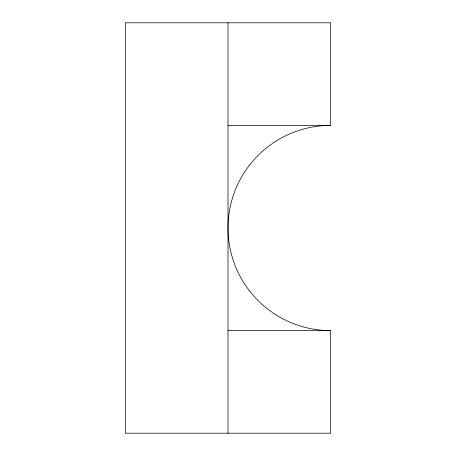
<?xml version="1.0" encoding="UTF-8"?>
<svg xmlns="http://www.w3.org/2000/svg" width="456" height="456" viewBox="0 0 456 456"><rect width="100%" height="100%" fill="white"/><g stroke="black" fill="none" stroke-linecap="round" stroke-linejoin="round"><path stroke-width="0.68" d="M228 125.4L330.6 125.4L330.6 22.8L125.4 22.8L125.4 433.2L330.6 433.2L330.6 330.6A102.6 102.6 0 0 1 228 228A102.6 102.6 0 0 1 330.6 125.4M228 330.6L330.6 330.6M228 22.8L228 433.2"/></g></svg>
